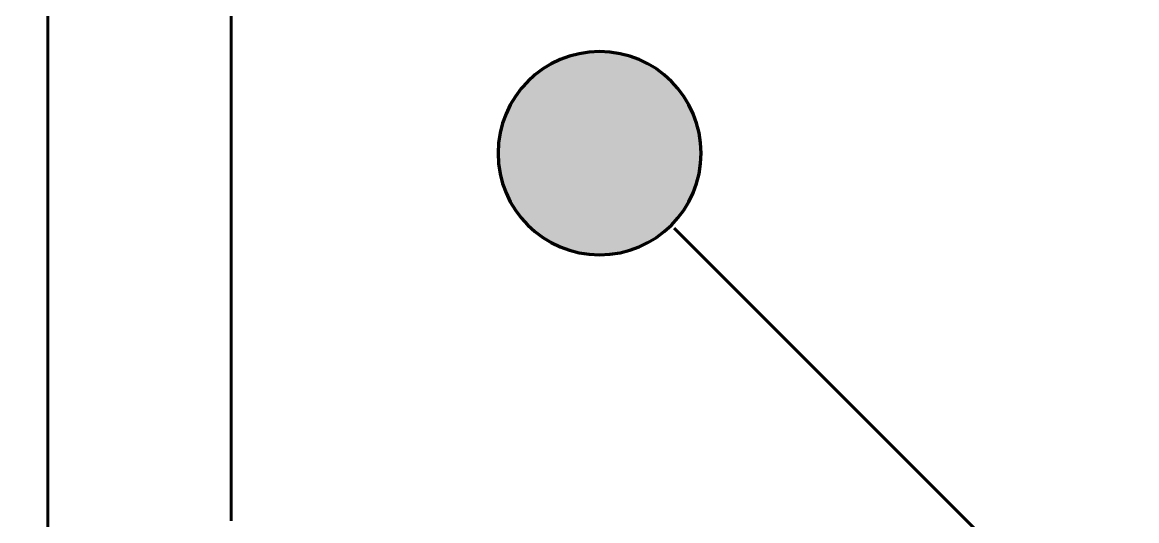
# Model space of a CAD drawing. Header units: inches. Extents: x 3.6 to 56.9, y 3.5 to 76.6.
# Drawn here: x 12.34 to 20.01, y 45.11 to 48.53 of the extents above; entities that cross this region are included whole.
import ezdxf

# ---------------------------------------------------------------- set-up
doc = ezdxf.new("R2010")
doc.units = ezdxf.units.IN
doc.header["$MEASUREMENT"] = 0
for name, color, linetype in [('board', 7, 'Continuous'), ('copper', 7, 'Continuous'), ('mask', 7, 'Continuous'), ('silk', 7, 'Continuous')]:
    doc.layers.add(name, color=color, linetype=linetype)

msp = doc.modelspace()

# ---------------------------------------------------------------- hatches: boundary and pattern name
at = {"layer": 'mask', "true_color": 0xffffff}
h = msp.add_hatch(color=7, dxfattribs=at)
edge = h.paths.add_edge_path()
edge.add_spline(control_points=[(16.3136, 46.9358), (15.9278, 46.9358), (15.6151, 47.2485), (15.6151, 47.6343), (15.6151, 48.0201), (15.9278, 48.3328), (16.3136, 48.3328), (16.6994, 48.3328), (17.0121, 48.0201), (17.0121, 47.6343), (17.0121, 47.2485), (16.6994, 46.9358), (16.3136, 46.9358)], knot_values=[0, 0, 0, 0, 1, 1, 1, 2, 2, 2, 3, 3, 3, 4, 4, 4, 4], degree=3, periodic=1)

# ---------------------------------------------------------------- linework, layer by layer
at = {"layer": 'board', "color": 7, "lineweight": 20, "true_color": 0xffffff}
msp.add_open_spline([(56.8521, 12.1646), (56.8521, 12.1646), (55.3337, 10.6434), (55.3337, 10.6434), (55.3337, 10.6434), (43.9474, 10.6434), (43.9474, 10.6434), (43.9474, 10.6434), (41.4173, 8.1094), (41.4173, 8.1094), (41.4173, 8.1094), (8.7761, 8.1094), (8.7761, 8.1094), (8.7761, 8.1094), (6.246, 10.6434), (6.246, 10.6434), (6.246, 10.6434), (4.7111, 10.6434), (4.7111, 10.6434), (4.2186, 10.5873), (3.7727, 10.9401), (3.7148, 11.4312), (3.7074, 11.4979), (3.7074, 11.5709), (3.7148, 11.6404), (3.7148, 11.6404), (3.7148, 75.5088), (3.7148, 75.5088), (3.6569, 76.0016), (4.0097, 76.4482), (4.5011, 76.5061), (4.5706, 76.5142), (4.6408, 76.5142), (4.7114, 76.5061), (4.7114, 76.5061), (55.8558, 76.5061), (55.8558, 76.5061), (56.3487, 76.5636), (56.7949, 76.2104), (56.8521, 75.7176), (56.8602, 75.6481), (56.8602, 75.5779), (56.8521, 75.5088), (56.8521, 75.5088), (56.8521, 12.1646), (56.8521, 12.1646)], degree=3, knots=[0, 0, 0, 0, 1, 1, 1, 2, 2, 2, 3, 3, 3, 4, 4, 4, 5, 5, 5, 6, 6, 6, 7, 7, 7, 8, 8, 8, 9, 9, 9, 10, 10, 10, 11, 11, 11, 12, 12, 12, 13, 13, 13, 14, 14, 14, 15, 15, 15, 15], dxfattribs=at)
at = {"layer": 'copper', "color": 7, "lineweight": 60, "true_color": 0xffffff}
for points in [[(12.5191, 37.4976), (12.5191, 50.1502)], [(13.7795, 45.1087), (13.7795, 48.8899)], [(25.1975, 38.7494), (16.8274, 47.1203)]]:
    msp.add_lwpolyline(points, dxfattribs=at)
at = {"layer": 'copper', "color": 7, "lineweight": 50, "true_color": 0xffffff}
msp.add_open_spline([(16.3136, 46.9358), (15.9278, 46.9358), (15.6151, 47.2485), (15.6151, 47.6343), (15.6151, 48.0201), (15.9278, 48.3328), (16.3136, 48.3328), (16.6994, 48.3328), (17.0121, 48.0201), (17.0121, 47.6343), (17.0121, 47.2485), (16.6994, 46.9358), (16.3136, 46.9358)], degree=3, knots=[0, 0, 0, 0, 1, 1, 1, 2, 2, 2, 3, 3, 3, 4, 4, 4, 4], dxfattribs=at)
at = {"layer": 'mask', "lineweight": 0}
msp.add_open_spline([(16.3136, 46.9358), (15.9278, 46.9358), (15.6151, 47.2485), (15.6151, 47.6343), (15.6151, 48.0201), (15.9278, 48.3328), (16.3136, 48.3328), (16.6994, 48.3328), (17.0121, 48.0201), (17.0121, 47.6343), (17.0121, 47.2485), (16.6994, 46.9358), (16.3136, 46.9358)], degree=3, knots=[0, 0, 0, 0, 1, 1, 1, 2, 2, 2, 3, 3, 3, 4, 4, 4, 4], dxfattribs=at)
at = {"layer": 'mask', "color": 7, "lineweight": 80, "true_color": 0xffffff}
msp.add_open_spline([(16.3136, 46.9358), (15.9278, 46.9358), (15.6151, 47.2485), (15.6151, 47.6343), (15.6151, 48.0201), (15.9278, 48.3328), (16.3136, 48.3328), (16.6994, 48.3328), (17.0121, 48.0201), (17.0121, 47.6343), (17.0121, 47.2485), (16.6994, 46.9358), (16.3136, 46.9358)], degree=3, knots=[0, 0, 0, 0, 1, 1, 1, 2, 2, 2, 3, 3, 3, 4, 4, 4, 4], dxfattribs=at)
at = {"layer": 'silk', "lineweight": 0}
msp.add_open_spline([(16.3136, 46.9358), (15.9278, 46.9358), (15.6151, 47.2485), (15.6151, 47.6343), (15.6151, 48.0201), (15.9278, 48.3328), (16.3136, 48.3328), (16.6994, 48.3328), (17.0121, 48.0201), (17.0121, 47.6343), (17.0121, 47.2485), (16.6994, 46.9358), (16.3136, 46.9358)], degree=3, knots=[0, 0, 0, 0, 1, 1, 1, 2, 2, 2, 3, 3, 3, 4, 4, 4, 4], dxfattribs=at)
at = {"layer": 'silk', "color": 18, "lineweight": 80, "true_color": 0x000000}
msp.add_open_spline([(16.3136, 46.9358), (15.9278, 46.9358), (15.6151, 47.2485), (15.6151, 47.6343), (15.6151, 48.0201), (15.9278, 48.3328), (16.3136, 48.3328), (16.6994, 48.3328), (17.0121, 48.0201), (17.0121, 47.6343), (17.0121, 47.2485), (16.6994, 46.9358), (16.3136, 46.9358)], degree=3, knots=[0, 0, 0, 0, 1, 1, 1, 2, 2, 2, 3, 3, 3, 4, 4, 4, 4], dxfattribs=at)

doc.saveas('drawing.dxf')
